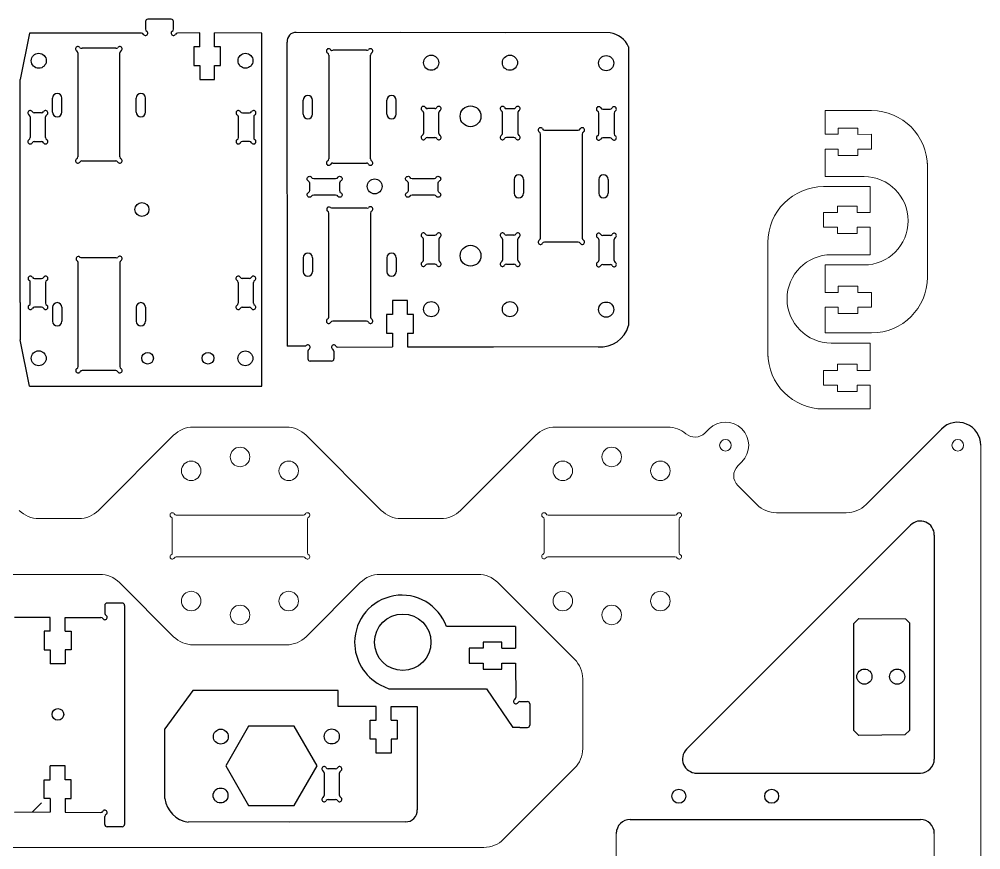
# Model space of a CAD drawing. Header units: millimetres. Extents: x 715 to 1034, y 394 to 754.
# Drawn here: x 826.8 to 1033.7, y 574.5 to 753.2 of the extents above; entities that cross this region are included whole.
import ezdxf

# ---------------------------------------------------------------- set-up
doc = ezdxf.new("R2010")
doc.units = ezdxf.units.MM
doc.layers.add('WHITE', color=7, linetype='Continuous', true_color=0xffffff)

# ---------------------------------------------------------------- blocks, each defined once
blk = doc.blocks.new('dghjdhy')
at = {"layer": 'WHITE', "linetype": 'Continuous'}
for p, q in [((839.16, 436.97), (839.16, 438.54)), ((840.02, 439.4), (844.49, 439.4)), ((845.36, 438.54), (845.36, 436.97)), ((844.49, 436.1), (840.02, 436.1))]:
    blk.add_line(p, q, dxfattribs=at)
for centre, start, end in [((839.16, 439.4), 30.0002, 240), ((840.02, 439.9), 210.0002, 270), ((844.49, 439.9), 270, 330), ((845.36, 439.4), 300.0002, 150), ((838.66, 438.54), 0, 60), ((845.86, 438.54), 120.0002, 180), ((839.16, 436.1), 120.0002, 330), ((838.66, 436.97), 300.0002, 0), ((840.02, 435.6), 90, 150), ((844.49, 435.6), 30.0002, 90), ((845.36, 436.1), 210.0002, 60), ((845.86, 436.97), 180, 240)]:
    blk.add_arc(centre, 0.5, start, end, dxfattribs=at)
blk = doc.blocks.new('hhtj')
at = {"layer": 'WHITE', "linetype": 'Continuous'}
for p, q in [((817.96, 436.97), (817.96, 438.54)), ((818.82, 439.4), (823.29, 439.4)), ((824.16, 438.54), (824.16, 436.97)), ((823.29, 436.1), (818.82, 436.1))]:
    blk.add_line(p, q, dxfattribs=at)
for centre, start, end in [((817.96, 439.4), 30.0002, 240), ((818.82, 439.9), 210.0002, 270), ((823.29, 439.9), 270, 330), ((824.16, 439.4), 300.0002, 150), ((817.46, 438.54), 0, 60), ((824.66, 438.54), 120.0002, 180), ((817.96, 436.1), 120.0002, 330), ((817.46, 436.97), 300.0002, 0), ((818.82, 435.6), 90, 150), ((823.29, 435.6), 30.0002, 90), ((824.16, 436.1), 210.0002, 60), ((824.66, 436.97), 180, 240)]:
    blk.add_arc(centre, 0.5, start, end, dxfattribs=at)

msp = doc.modelspace()

# ---------------------------------------------------------------- linework, layer by layer
for p, q in [((828.98, 750.19), (826.98, 740.19)), ((828.98, 750.19), (826.98, 740.19)), ((865.63, 747.21), (865.63, 750.21)), ((865.63, 747.21), (865.63, 750.21)), ((868.85, 747.21), (868.85, 750.21)), ((868.85, 747.21), (868.85, 750.21)), ((878.98, 674.19), (878.98, 750.19)), ((878.98, 674.19), (878.98, 750.19)), ((826.98, 692.19), (826.98, 740.19)), ((826.98, 692.19), (826.98, 740.19)), ((833.98, 733.19), (833.98, 736.19)), ((833.98, 733.19), (833.98, 736.19)), ((835.98, 733.19), (835.98, 736.19)), ((835.98, 733.19), (835.98, 736.19)), ((851.98, 733.19), (851.98, 736.19)), ((851.98, 733.19), (851.98, 736.19)), ((853.98, 733.19), (853.98, 736.19)), ((853.98, 733.19), (853.98, 736.19)), ((887.93, 732.74), (887.93, 735.74)), ((889.93, 732.74), (889.93, 735.74)), ((905.93, 732.74), (905.93, 735.74)), ((907.93, 732.74), (907.93, 735.74)), ((933.31, 718.71), (933.31, 715.71)), ((935.31, 718.71), (935.31, 715.71)), ((951.52, 718.71), (951.52, 715.71)), ((953.52, 718.71), (953.52, 715.71)), ((887.93, 701.85), (887.93, 698.85)), ((889.93, 701.85), (889.93, 698.85)), ((905.93, 701.85), (905.93, 698.85)), ((907.93, 701.85), (907.93, 698.85)), ((826.98, 692.19), (826.98, 684.19)), ((826.98, 692.19), (826.98, 684.19)), ((833.98, 691.19), (833.98, 688.19)), ((833.98, 691.19), (833.98, 688.19)), ((835.98, 691.19), (835.98, 688.19)), ((835.98, 691.19), (835.98, 688.19)), ((851.98, 691.19), (851.98, 688.19)), ((851.98, 691.19), (851.98, 688.19)), ((853.98, 691.19), (853.98, 688.19)), ((853.98, 691.19), (853.98, 688.19)), ((907.12, 685.63), (907.12, 682.68)), ((910.34, 685.63), (910.34, 682.68)), ((828.98, 674.19), (826.98, 684.19)), ((828.98, 674.19), (826.98, 684.19)), ((895.37, 682.61), (907.12, 682.68)), ((910.34, 682.68), (928.86, 682.68)), ((828.98, 674.19), (878.98, 674.19)), ((828.98, 674.19), (878.98, 674.19)), ((845.23, 627.05), (845.23, 625.34)), ((845.23, 627.05), (845.23, 625.34)), ((848.97, 627.55), (845.72, 627.55)), ((848.97, 627.55), (845.72, 627.55)), ((849.47, 627.03), (849.47, 579.95)), ((849.47, 627.03), (849.47, 579.95)), ((833.46, 624.46), (825.8, 624.48)), ((833.46, 624.46), (825.8, 624.48)), ((833.46, 621.5), (833.46, 624.46)), ((833.46, 621.5), (833.46, 624.46)), ((836.7, 624.46), (844.36, 624.48)), ((836.7, 624.46), (844.36, 624.48)), ((836.7, 621.5), (836.7, 624.46)), ((836.7, 621.5), (836.7, 624.46)), ((1006.4, 623.14), (1007.49, 624.22)), ((1006.4, 623.14), (1007.49, 624.22)), ((1007.49, 624.22), (1017.51, 624.17)), ((1007.49, 624.22), (1017.51, 624.17)), ((1017.51, 624.17), (1018.47, 623.21)), ((1017.51, 624.17), (1018.47, 623.21)), ((933.59, 622.5), (918.73, 622.52)), ((933.59, 622.5), (933.61, 617.85)), ((930.65, 617.85), (933.61, 617.85)), ((930.65, 614.63), (933.61, 614.63)), ((864.14, 608.75), (858.11, 600.49)), ((904.46, 609.98), (906.33, 609.12)), ((906.33, 609.12), (927.33, 609.12)), ((927.33, 609.12), (933.03, 600.82)), ((903.63, 602.34), (903.63, 605.34)), ((903.63, 602.34), (903.63, 605.34)), ((906.85, 602.34), (906.85, 605.34)), ((906.85, 602.34), (906.85, 605.34)), ((912.45, 605.34), (912.44, 583.05)), ((912.45, 605.34), (912.44, 583.05)), ((858.11, 585.49), (858.11, 600.49)), ((858.11, 585.49), (858.11, 600.49)), ((934.55, 600.79), (933.03, 600.82)), ((1007.46, 599.1), (1006.4, 600.16)), ((1007.46, 599.1), (1006.4, 600.16)), ((1018.47, 600.25), (1017.41, 599.2)), ((1018.47, 600.25), (1017.41, 599.2)), ((1017.41, 599.2), (1007.46, 599.1)), ((1017.41, 599.2), (1007.46, 599.1)), ((833.46, 585.49), (833.46, 582.54)), ((833.46, 585.49), (833.46, 582.54)), ((836.7, 585.49), (836.7, 582.54)), ((836.7, 585.49), (836.7, 582.54)), ((833.46, 582.54), (825.8, 582.52)), ((833.46, 582.54), (825.8, 582.52)), ((836.7, 582.54), (844.36, 582.52)), ((836.7, 582.54), (844.36, 582.52)), ((845.23, 579.95), (845.23, 581.65)), ((845.23, 579.95), (845.23, 581.65)), ((909.95, 580.5), (863.15, 580.45)), ((909.95, 580.5), (885, 580.45)), ((848.97, 579.45), (845.72, 579.45)), ((848.97, 579.45), (845.72, 579.45))]:
    msp.add_line(p, q)
at = {"color": 7, "linetype": 'Continuous', "lineweight": 15}
for p, q in [((1000.25, 733.5), (1000.25, 728.4)), ((1010.25, 733.5), (1000.25, 733.5)), ((1003.05, 729.75), (1007.25, 729.75)), ((1003.05, 728.4), (1003.05, 729.75)), ((1007.25, 729.75), (1007.25, 728.39)), ((1000.25, 728.4), (1003.05, 728.4)), ((1007.25, 728.39), (1010.25, 728.4)), ((1010.25, 728.4), (1010.25, 725.2)), ((1003.05, 725.2), (1000.25, 725.2)), ((1000.25, 725.2), (1000.25, 719.3)), ((1003.05, 723.85), (1003.05, 725.2)), ((1007.25, 725.2), (1007.25, 723.85)), ((1010.25, 725.2), (1007.25, 725.2)), ((1007.25, 723.85), (1003.05, 723.85)), ((1022.25, 697.67), (1022.25, 722.21)), ((1000.25, 719.3), (1008.62, 719.3)), ((1009.92, 717.14), (999.92, 717.14)), ((1009.92, 711.6), (1009.92, 717.14)), ((1002.92, 712.95), (1007.12, 712.95)), ((1002.92, 711.6), (1002.92, 712.95)), ((1007.12, 712.95), (1007.12, 711.6)), ((999.92, 711.6), (1002.92, 711.6)), ((999.92, 708.4), (999.92, 711.6)), ((1007.12, 711.6), (1009.92, 711.6)), ((1002.92, 708.4), (999.92, 708.4)), ((1002.92, 707.05), (1002.92, 708.4)), ((1007.12, 708.4), (1007.12, 707.05)), ((1009.92, 708.4), (1007.12, 708.4)), ((1009.92, 702.5), (1009.92, 708.4)), ((1007.12, 707.05), (1002.92, 707.05)), ((987.92, 705.14), (987.92, 680.6)), ((1001.55, 702.5), (1009.92, 702.5)), ((1000.25, 700.3), (1000.25, 694.4)), ((1008.62, 700.3), (1000.25, 700.3)), ((1003.05, 695.75), (1007.25, 695.75)), ((1003.05, 694.4), (1003.05, 695.75)), ((1007.25, 695.75), (1007.25, 694.4)), ((1000.25, 694.4), (1003.05, 694.4)), ((1007.25, 694.4), (1010.25, 694.4)), ((1010.25, 694.4), (1010.25, 691.2)), ((1000.25, 691.2), (1000.25, 685.67)), ((1003.05, 691.2), (1000.25, 691.2)), ((1003.05, 689.85), (1003.05, 691.2)), ((1010.25, 691.2), (1007.25, 691.2)), ((1007.25, 691.2), (1007.25, 689.85)), ((1007.25, 689.85), (1003.05, 689.85)), ((1000.25, 685.67), (1010.25, 685.67)), ((1009.92, 683.5), (1001.55, 683.5)), ((1009.92, 677.6), (1009.92, 683.5)), ((1002.92, 678.95), (1007.12, 678.95)), ((1002.92, 677.6), (1002.92, 678.95)), ((1007.12, 678.95), (1007.12, 677.6)), ((999.92, 677.6), (1002.92, 677.6)), ((999.92, 674.4), (999.92, 677.6)), ((1007.12, 677.6), (1009.92, 677.6)), ((1002.92, 674.42), (999.92, 674.4)), ((1002.92, 673.05), (1002.92, 674.42)), ((1007.12, 673.05), (1002.92, 673.05)), ((1007.12, 674.4), (1007.12, 673.05)), ((1009.92, 674.4), (1007.12, 674.4)), ((1009.92, 669.31), (1009.92, 674.4)), ((999.92, 669.31), (1009.92, 669.31)), ((864.27, 665.42), (884.3, 665.42)), ((942.2, 665.42), (966.38, 665.42)), ((975.25, 665.03), (974.36, 664.13)), ((1025.29, 665), (1009.05, 648.75)), ((860.03, 663.67), (843.86, 647.49)), ((888.55, 663.67), (904.72, 647.49)), ((921.79, 647.49), (937.96, 663.67)), ((1033.74, 452.5), (1033.74, 661.5)), ((981.45, 657.08), (982.32, 657.96)), ((981.45, 652.84), (985.53, 648.75)), ((831.03, 645.73), (839.61, 645.73)), ((887.97, 646.5), (860.6, 646.5)), ((908.96, 645.73), (917.54, 645.73)), ((967.97, 646.5), (940.6, 646.5)), ((989.77, 647), (1004.8, 647)), ((859.74, 645.63), (859.74, 638.36)), ((888.84, 638.36), (888.84, 645.63)), ((939.74, 645.63), (939.74, 638.44)), ((968.84, 638.36), (968.84, 645.63)), ((1018.62, 644.32), (970.41, 596.12)), ((860.6, 637.5), (887.97, 637.5)), ((940.55, 637.5), (967.97, 637.5)), ((823.01, 633.73), (844.14, 633.73)), ((904.44, 633.73), (925.57, 633.73)), ((860.03, 620.33), (848.38, 631.98)), ((888.55, 620.33), (900.2, 631.98)), ((929.81, 631.98), (946.3, 615.49)), ((864.27, 618.57), (884.3, 618.57)), ((948.06, 611.25), (948.06, 596.25)), ((931.05, 576.75), (946.3, 592.01)), ((955.29, 578), (955.29, 533.65)), ((1023.74, 471.79), (1023.74, 578)), ((821.77, 575), (926.8, 575))]:
    msp.add_line(p, q, dxfattribs=at)
at = {"linetype": 'ByBlock'}
msp.add_line((888.48, 682.86), (884.43, 682.85), dxfattribs=at)
at = {"color": 7, "linetype": 'Continuous'}
for p, q in [((1023.74, 642.2), (1023.74, 594)), ((972.23, 591), (1020.74, 591)), ((958.29, 581), (1020.74, 581))]:
    msp.add_line(p, q, dxfattribs=at)
for points in [[(853.11, 750.16), (828.98, 750.19)], [(853.11, 750.16), (828.98, 750.19)], [(865.63, 750.21), (860.84, 750.16)], [(865.63, 750.21), (860.84, 750.16)], [(878.98, 750.19), (868.85, 750.21)], [(878.98, 750.19), (868.85, 750.21)], [(931.44, 750.24), (886.42, 750.32)], [(953.95, 750.2), (908.93, 750.28)], [(884.42, 748.24), (884.43, 682.85)], [(957.95, 747.24), (957.95, 717.24)], [(957.95, 732.24), (957.95, 702.24)], [(957.95, 717.24), (957.95, 687.24)], [(951.37, 682.64), (910.34, 682.68)], [(894.01, 679.61), (889.42, 679.61)], [(1006.4, 600.16), (1006.4, 623.14)], [(1006.4, 600.16), (1006.4, 623.14)], [(1018.47, 600.25), (1018.47, 623.21)], [(1018.47, 600.25), (1018.47, 623.21)], [(933.61, 614.63), (933.68, 607.25)], [(895.42, 608.77), (864.14, 608.75)], [(895.42, 608.77), (872.41, 608.75)], [(903.63, 605.34), (895.42, 605.34), (895.42, 608.77)], [(903.63, 605.34), (895.42, 605.34), (895.42, 608.77)], [(906.85, 605.34), (912.45, 605.34)], [(906.85, 605.34), (912.45, 605.34)], [(936.68, 605.88), (936.68, 601.29)]]:
    msp.add_lwpolyline(points)
at = {"color": 7}
msp.add_lwpolyline([(885.98, 584.04), (890.89, 592.54), (885.98, 601.04), (876.16, 601.04), (871.26, 592.54), (876.16, 584.04)], close=True, dxfattribs=at)
for centre, radius in [((831, 744.22), 1.61), ((831, 744.22), 1.61), ((875.49, 744.23), 1.6), ((875.49, 744.23), 1.6), ((875.49, 744.23), 1.6), ((875.49, 744.23), 1.6), ((875.49, 744.23), 1.6), ((875.49, 744.23), 1.6), ((875.49, 744.23), 1.6), ((875.49, 744.23), 1.6), ((915.46, 743.81), 1.63), ((932.4, 743.81), 1.63), ((953.12, 743.72), 1.63), ((923.93, 732.28), 2.24), ((853.2, 712.22), 1.5), ((923.93, 702.28), 2.24), ((915.46, 690.78), 1.63), ((932.4, 690.78), 1.63), ((953.12, 690.69), 1.63), ((830.98, 680.22), 1.61), ((830.98, 680.22), 1.61), ((875.47, 680.2), 1.6), ((875.47, 680.2), 1.6), ((909.33, 619.12), 6.08), ((1008.69, 611.73), 1.63), ((1008.69, 611.73), 1.63), ((1015.74, 611.73), 1.63), ((1015.74, 611.73), 1.63), ((894.06, 598.86), 1.62), ((894.06, 598.86), 1.62)]:
    msp.add_circle(centre, radius)
at = {"color": 7, "linetype": 'Continuous'}
for centre, radius in [((854.42, 680.23), 1.25), ((867.42, 680.23), 1.25), ((870.18, 598.83), 1.6), ((870.12, 586.16), 1.6), ((968.74, 586), 1.5), ((988.74, 586), 1.5)]:
    msp.add_circle(centre, radius, dxfattribs=at)
at = {"color": 7, "linetype": 'Continuous', "lineweight": 15}
for centre, radius in [((978.79, 661.5), 1.25), ((1028.79, 661.5), 1.25), ((874.31, 659), 2.1), ((954.31, 659), 2.1), ((863.79, 656), 2.1), ((884.79, 656), 2.1), ((943.78, 656), 2.1), ((964.78, 656), 2.1), ((863.79, 628), 2.1), ((884.79, 628), 2.1), ((943.78, 628), 2.1), ((964.78, 628), 2.1), ((874.31, 625), 2.1), ((954.31, 625), 2.1)]:
    msp.add_circle(centre, radius, dxfattribs=at)
at = {"color": 7}
msp.add_circle((835.12, 603.61), 1.25, dxfattribs=at)
for centre, radius, start, end in [((886.37, 748.38), 1.95, 88.4898, 184.0849), ((953.27, 745.11), 5.14, 24.5216, 82.3245), ((834.98, 736.19), 1, 0, 180), ((834.98, 736.19), 1, 0, 180), ((852.98, 736.19), 1, 0, 180), ((852.98, 736.19), 1, 0, 180), ((888.93, 735.74), 1, 0, 180), ((906.93, 735.74), 1, 0, 180), ((834.98, 733.19), 1, 180, 0), ((834.98, 733.19), 1, 180, 0), ((852.98, 733.19), 1, 180, 0), ((852.98, 733.19), 1, 180, 0), ((888.93, 732.74), 1, 180, 0), ((906.93, 732.74), 1, 180, 0), ((934.31, 718.71), 1, 0, 180), ((952.52, 718.71), 1, 0, 180), ((934.31, 715.71), 1, 180, 0), ((952.52, 715.71), 1, 180, 0), ((894.19, 713.6), 1.04, 245.5198, 274.3298), ((840.23, 702.94), 1.04, 245.5198, 274.3298), ((840.23, 702.94), 1.04, 245.5198, 274.3298), ((888.93, 701.85), 1, 0, 180), ((906.93, 701.85), 1, 0, 180), ((888.93, 698.85), 1, 180, 0), ((906.93, 698.85), 1, 180, 0), ((834.98, 691.19), 1, 0, 180), ((834.98, 691.19), 1, 0, 180), ((852.98, 691.19), 1, 0, 180), ((852.98, 691.19), 1, 0, 180), ((834.98, 688.19), 1, 180, 0), ((834.98, 688.19), 1, 180, 0), ((852.98, 688.19), 1, 180, 0), ((852.98, 688.19), 1, 180, 0), ((951.84, 688.97), 6.34, 265.7797, 344.235), ((909.15, 619.09), 10.17, 19.7118, 179.8227), ((845.65, 627.12), 0.427, 80.2672, 190.2252), ((845.65, 627.12), 0.427, 80.2672, 190.2252), ((848.92, 627), 0.552, 5.6467, 85.4998), ((848.92, 627), 0.552, 5.6467, 85.4998), ((909.33, 619.12), 10.35, 180, 241.9235), ((863.99, 586.33), 5.94, 188.1301, 261.8699), ((863.99, 586.33), 5.94, 188.1301, 261.8699), ((910.03, 582.91), 2.41, 268.0728, 3.3434), ((910.03, 582.91), 2.41, 268.0728, 3.3434), ((845.65, 579.87), 0.427, 169.7748, 279.7328), ((845.65, 579.87), 0.427, 169.7748, 279.7328), ((848.92, 580), 0.552, 274.5002, 354.3533), ((848.92, 580), 0.552, 274.5002, 354.3533)]:
    msp.add_arc(centre, radius, start, end)
at = {"color": 7, "linetype": 'Continuous', "lineweight": 15}
for centre, radius, start, end in [((1010.25, 721.5), 12, 0, 90), ((1008.62, 709.8), 9.5, 270, 90), ((999.92, 705.14), 12, 90, 180), ((1001.55, 693), 9.5, 90, 270), ((1010.25, 697.67), 12, 270, 0), ((999.92, 681.31), 12, 180, 270), ((978.79, 661.5), 5, 315, 135), ((864.27, 659.42), 6, 90, 135), ((884.3, 659.42), 6, 45, 90), ((942.2, 659.42), 6, 90, 135.0001), ((966.38, 659.42), 6, 49.3862, 90), ((972.23, 666.26), 3, 229.3862, 315), ((983.57, 654.96), 3, 135, 225), ((989.77, 653), 6, 225, 270.0001), ((1004.8, 653), 6, 270, 315), ((831.03, 651.73), 6, 224.9999, 270), ((839.61, 651.73), 6, 270, 315), ((859.74, 646.5), 0.5, 30.0001, 239.9999), ((859.24, 645.63), 0.5, 0, 59.9999), ((860.6, 647), 0.5, 210.0001, 270.0002), ((887.97, 647), 0.5, 270, 330), ((888.84, 646.5), 0.5, 300, 150), ((889.34, 645.63), 0.5, 120, 180), ((908.96, 651.73), 6, 225, 270), ((917.54, 651.73), 6, 270, 315.0001), ((939.74, 646.5), 0.5, 30, 240), ((939.24, 645.63), 0.5, 0, 60), ((940.6, 647), 0.5, 210, 270), ((967.97, 647), 0.5, 270, 330), ((968.84, 646.5), 0.5, 300, 150), ((969.34, 645.63), 0.5, 120, 180), ((859.74, 637.5), 0.5, 119.9999, 330), ((859.24, 638.36), 0.5, 300.0002, 0), ((860.6, 637), 0.5, 89.9999, 149.9999), ((887.97, 637), 0.5, 30.0001, 90), ((888.84, 637.5), 0.5, 210.0001, 60.0002), ((889.34, 638.36), 0.5, 180, 239.9996), ((939.74, 637.57), 0.5, 120, 324.6125), ((939.24, 638.44), 0.5, 300, 360), ((940.55, 637), 0.5, 90, 144.6125), ((967.97, 637), 0.5, 30, 90), ((968.84, 637.5), 0.5, 210, 60), ((969.34, 638.36), 0.5, 180, 240), ((844.14, 627.73), 6, 45, 90), ((904.44, 627.73), 6, 90, 135), ((925.57, 627.73), 6, 45, 90), ((864.27, 624.57), 6, 225, 270), ((884.3, 624.57), 6, 270, 315), ((942.06, 611.25), 6, 360, 45), ((942.06, 596.25), 6, 315, 0), ((926.8, 581), 6, 270, 315)]:
    msp.add_arc(centre, radius, start, end, dxfattribs=at)
at = {"color": 7, "linetype": 'Continuous'}
for centre, radius, start, end in [((1028.79, 661.5), 4.95, 0, 135), ((1020.74, 642.2), 3, 0, 135), ((972.53, 594), 3, 135, 270), ((1020.74, 594), 3, 270, 0), ((958.29, 578), 3, 90, 180), ((1020.74, 578), 3, 0, 90)]:
    msp.add_arc(centre, radius, start, end, dxfattribs=at)
at = {"layer": 'WHITE', "linetype": 'Continuous'}
for p, q in [((853.98, 752.66), (853.98, 751.02)), ((853.98, 752.66), (853.98, 751.02)), ((859.48, 753.16), (854.48, 753.16)), ((859.48, 753.16), (854.48, 753.16)), ((859.98, 751.02), (859.98, 752.66)), ((859.98, 751.02), (859.98, 752.66)), ((864.35, 747.21), (864.35, 743.19)), ((864.35, 747.21), (864.35, 743.19)), ((865.63, 747.21), (864.35, 747.21)), ((865.63, 747.21), (864.35, 747.21)), ((870.13, 747.21), (868.85, 747.21)), ((870.13, 747.21), (868.85, 747.21)), ((870.13, 743.19), (870.13, 747.21)), ((870.13, 743.19), (870.13, 747.21)), ((839.43, 745.92), (839.43, 723.55)), ((839.43, 745.92), (839.43, 723.55)), ((847.58, 746.94), (840.31, 746.94)), ((847.58, 746.94), (840.31, 746.94)), ((848.43, 723.55), (848.43, 745.92)), ((848.43, 723.55), (848.43, 745.92)), ((893.39, 745.46), (893.39, 723.1)), ((901.53, 746.48), (894.27, 746.48)), ((902.39, 723.1), (902.39, 745.46)), ((864.35, 743.19), (865.63, 743.19)), ((864.35, 743.19), (865.63, 743.19)), ((865.63, 743.19), (865.63, 740.17)), ((865.63, 743.19), (865.63, 740.17)), ((868.85, 740.17), (868.85, 743.19)), ((868.85, 740.17), (868.85, 743.19)), ((868.85, 743.19), (870.13, 743.19)), ((868.85, 743.19), (870.13, 743.19)), ((865.63, 740.17), (868.85, 740.17)), ((865.63, 740.17), (868.85, 740.17)), ((831.59, 733.03), (830.02, 733.03)), ((831.59, 733.03), (830.02, 733.03)), ((874.81, 733.03), (876.38, 733.03)), ((874.81, 733.03), (876.38, 733.03)), ((913.78, 733.06), (913.78, 728.59)), ((916.21, 733.92), (914.64, 733.92)), ((917.08, 728.59), (917.08, 733.06)), ((930.79, 728.59), (930.79, 733.06)), ((931.66, 733.92), (933.22, 733.92)), ((934.09, 733.06), (934.09, 728.59)), ((951.51, 728.5), (951.51, 732.97)), ((952.37, 733.84), (953.94, 733.84)), ((954.81, 732.97), (954.81, 728.5)), ((829.16, 732.16), (829.16, 727.69)), ((829.16, 732.16), (829.16, 727.69)), ((832.46, 727.69), (832.46, 732.16)), ((832.46, 727.69), (832.46, 732.16)), ((873.95, 727.69), (873.95, 732.16)), ((873.95, 727.69), (873.95, 732.16)), ((877.25, 732.16), (877.25, 727.69)), ((877.25, 732.16), (877.25, 727.69)), ((939.82, 729.28), (947.09, 729.28)), ((830.02, 726.83), (831.59, 726.83)), ((830.02, 726.83), (831.59, 726.83)), ((876.38, 726.83), (874.81, 726.83)), ((876.38, 726.83), (874.81, 726.83)), ((914.64, 727.72), (916.21, 727.72)), ((933.22, 727.72), (931.66, 727.72)), ((938.97, 706.08), (938.97, 728.45)), ((947.97, 728.45), (947.97, 706.08)), ((953.94, 727.64), (952.37, 727.64)), ((840.3, 722.69), (847.57, 722.69)), ((840.3, 722.69), (847.57, 722.69)), ((894.26, 722.23), (901.52, 722.23)), ((894.26, 712.57), (901.53, 712.57)), ((893.4, 689.1), (893.4, 711.46)), ((902.4, 711.46), (902.4, 689.1)), ((913.78, 701.36), (913.78, 705.83)), ((914.64, 706.69), (916.21, 706.69)), ((917.08, 705.83), (917.08, 701.36)), ((930.79, 705.83), (930.79, 701.36)), ((933.22, 706.69), (931.66, 706.69)), ((934.09, 701.36), (934.09, 705.83)), ((951.51, 705.74), (951.51, 701.27)), ((953.94, 706.61), (952.37, 706.61)), ((954.81, 701.27), (954.81, 705.74)), ((947.1, 705.22), (939.84, 705.22)), ((840.31, 701.91), (847.58, 701.91)), ((840.31, 701.91), (847.58, 701.91)), ((839.45, 678.44), (839.45, 700.81)), ((839.45, 678.44), (839.45, 700.81)), ((848.45, 700.81), (848.45, 678.44)), ((848.45, 700.81), (848.45, 678.44)), ((916.21, 700.49), (914.64, 700.49)), ((931.66, 700.49), (933.22, 700.49)), ((952.37, 700.41), (953.94, 700.41)), ((829.18, 692.07), (829.18, 696.54)), ((829.18, 692.07), (829.18, 696.54)), ((830.05, 697.4), (831.62, 697.4)), ((830.05, 697.4), (831.62, 697.4)), ((832.48, 696.54), (832.48, 692.07)), ((832.48, 696.54), (832.48, 692.07)), ((873.92, 696.54), (873.92, 692.07)), ((873.92, 696.54), (873.92, 692.07)), ((876.35, 697.4), (874.79, 697.4)), ((876.35, 697.4), (874.79, 697.4)), ((877.22, 692.07), (877.22, 696.54)), ((877.22, 692.07), (877.22, 696.54)), ((831.62, 691.2), (830.05, 691.2)), ((831.62, 691.2), (830.05, 691.2)), ((874.79, 691.2), (876.35, 691.2)), ((874.79, 691.2), (876.35, 691.2)), ((910.34, 692.67), (907.12, 692.67)), ((907.12, 692.67), (907.12, 689.66)), ((910.34, 689.66), (910.34, 692.67)), ((907.12, 689.66), (905.84, 689.66)), ((905.84, 689.66), (905.84, 685.63)), ((911.62, 689.66), (910.34, 689.66)), ((911.62, 685.63), (911.62, 689.66)), ((901.54, 688.23), (894.27, 688.23)), ((905.84, 685.63), (907.12, 685.63)), ((910.34, 685.63), (911.62, 685.63)), ((888.91, 681.75), (888.91, 680.11)), ((894.51, 681.75), (894.51, 680.11)), ((847.58, 677.57), (840.31, 677.57)), ((847.58, 677.57), (840.31, 677.57)), ((832.18, 621.5), (832.18, 617.48)), ((832.18, 621.5), (832.18, 617.48)), ((833.46, 621.5), (832.18, 621.5)), ((833.46, 621.5), (832.18, 621.5)), ((836.7, 621.5), (837.98, 621.5)), ((836.7, 621.5), (837.98, 621.5)), ((837.98, 621.5), (837.98, 617.48)), ((837.98, 621.5), (837.98, 617.48)), ((926.63, 619.13), (926.63, 617.85)), ((930.65, 619.13), (926.63, 619.13)), ((930.65, 617.85), (930.65, 619.13)), ((832.18, 617.48), (833.46, 617.48)), ((832.18, 617.48), (833.46, 617.48)), ((833.46, 617.48), (833.46, 614.46)), ((833.46, 617.48), (833.46, 614.46)), ((836.7, 617.48), (836.7, 614.46)), ((836.7, 617.48), (836.7, 614.46)), ((837.98, 617.48), (836.7, 617.48)), ((837.98, 617.48), (836.7, 617.48)), ((923.61, 617.85), (923.61, 614.63)), ((926.63, 617.85), (923.61, 617.85)), ((923.61, 614.63), (926.63, 614.63)), ((926.63, 614.63), (926.63, 613.35)), ((930.65, 613.35), (930.65, 614.63)), ((836.7, 614.46), (833.48, 614.46)), ((836.7, 614.46), (833.48, 614.46)), ((926.63, 613.35), (930.65, 613.35)), ((934.55, 606.38), (936.18, 606.38)), ((902.35, 598.31), (902.35, 602.34)), ((902.35, 598.31), (902.35, 602.34)), ((902.35, 602.34), (903.63, 602.34)), ((902.35, 602.34), (903.63, 602.34)), ((906.85, 602.34), (908.13, 602.34)), ((906.85, 602.34), (908.13, 602.34)), ((908.13, 602.34), (908.13, 598.31)), ((908.13, 602.34), (908.13, 598.31)), ((934.55, 600.79), (936.18, 600.79)), ((903.63, 598.31), (902.35, 598.31)), ((903.63, 598.31), (902.35, 598.31)), ((903.63, 595.3), (903.63, 598.31)), ((903.63, 595.3), (903.63, 598.31)), ((906.85, 598.31), (906.85, 595.3)), ((906.85, 598.31), (906.85, 595.3)), ((908.13, 598.31), (906.85, 598.31)), ((908.13, 598.31), (906.85, 598.31)), ((906.85, 595.3), (903.63, 595.3)), ((906.85, 595.3), (903.63, 595.3)), ((833.46, 589.52), (833.46, 592.53)), ((833.46, 589.52), (833.46, 592.53)), ((836.7, 592.53), (833.48, 592.53)), ((836.7, 592.53), (833.48, 592.53)), ((836.7, 589.52), (836.7, 592.53)), ((836.7, 589.52), (836.7, 592.53)), ((894.88, 591.89), (893.31, 591.89)), ((894.88, 591.89), (893.31, 591.89)), ((892.44, 591.02), (892.44, 586.18)), ((892.44, 591.02), (892.44, 586.18)), ((895.74, 586.18), (895.74, 591.02)), ((895.74, 586.18), (895.74, 591.02)), ((832.18, 585.49), (832.18, 589.52)), ((832.18, 585.49), (832.18, 589.52)), ((832.18, 589.52), (833.46, 589.52)), ((832.18, 589.52), (833.46, 589.52)), ((837.98, 589.52), (836.7, 589.52)), ((837.98, 589.52), (836.7, 589.52)), ((837.98, 585.49), (837.98, 589.52)), ((837.98, 585.49), (837.98, 589.52)), ((831.55, 584.57), (829.55, 582.57)), ((831.55, 584.57), (829.55, 582.57)), ((833.46, 585.49), (832.18, 585.49)), ((833.46, 585.49), (832.18, 585.49)), ((836.7, 585.49), (837.98, 585.49)), ((836.7, 585.49), (837.98, 585.49)), ((893.31, 585.32), (894.88, 585.32)), ((893.31, 585.32), (894.88, 585.32))]:
    msp.add_line(p, q, dxfattribs=at)
msp.add_circle((903.28, 717.19), 1.6, dxfattribs=at)
for centre, radius, start, end in [((854.48, 752.66), 0.5, 90, 180), ((854.48, 752.66), 0.5, 90, 180), ((859.48, 752.66), 0.5, 0, 90), ((859.48, 752.66), 0.5, 0, 90), ((853.11, 749.66), 0.5, 30.0002, 90), ((853.11, 749.66), 0.5, 30.0002, 90), ((853.98, 750.16), 0.5, 210.0002, 60), ((853.98, 750.16), 0.5, 210.0002, 60), ((854.48, 751.02), 0.5, 180, 240), ((854.48, 751.02), 0.5, 180, 240), ((859.98, 750.16), 0.5, 120.0002, 330), ((859.98, 750.16), 0.5, 120.0002, 330), ((859.48, 751.02), 0.5, 300.0002, 0), ((859.48, 751.02), 0.5, 300.0002, 0), ((860.84, 749.66), 0.5, 90, 150), ((860.84, 749.66), 0.5, 90, 150), ((839.43, 746.79), 0.5, 30, 239.9998), ((839.43, 746.79), 0.5, 30, 239.9998), ((848.43, 746.79), 0.5, 300, 149.9998), ((848.43, 746.79), 0.5, 300, 149.9998), ((838.93, 745.92), 0.5, 0, 59.9998), ((838.93, 745.92), 0.5, 0, 59.9998), ((840.18, 747.37), 0.455, 227.0073, 287.0073), ((840.18, 747.37), 0.455, 227.0073, 287.0073), ((847.7, 747.35), 0.435, 253.5921, 313.5919), ((847.7, 747.35), 0.435, 253.5921, 313.5919), ((848.93, 745.92), 0.5, 120, 180), ((848.93, 745.92), 0.5, 120, 180), ((893.39, 746.33), 0.5, 30, 239.9998), ((892.89, 745.46), 0.5, 0, 59.9998), ((894.13, 746.91), 0.455, 227.0073, 287.0073), ((901.66, 746.9), 0.435, 253.5921, 313.5919), ((902.39, 746.33), 0.5, 300, 149.9998), ((902.89, 745.46), 0.5, 120, 180), ((829.16, 733.03), 0.5, 30, 239.9998), ((829.16, 733.03), 0.5, 30, 239.9998), ((828.66, 732.16), 0.5, 0, 59.9998), ((828.66, 732.16), 0.5, 0, 59.9998), ((830.02, 733.53), 0.5, 210, 270), ((830.02, 733.53), 0.5, 210, 270), ((831.59, 733.53), 0.5, 270, 329.9998), ((831.59, 733.53), 0.5, 270, 329.9998), ((832.46, 733.03), 0.5, 300, 149.9998), ((832.46, 733.03), 0.5, 300, 149.9998), ((832.96, 732.16), 0.5, 120, 180), ((832.96, 732.16), 0.5, 120, 180), ((873.95, 733.03), 0.5, 30.0002, 240), ((873.95, 733.03), 0.5, 30.0002, 240), ((873.45, 732.16), 0.5, 0, 60), ((873.45, 732.16), 0.5, 0, 60), ((874.81, 733.53), 0.5, 210.0002, 270), ((874.81, 733.53), 0.5, 210.0002, 270), ((876.38, 733.53), 0.5, 270, 330), ((876.38, 733.53), 0.5, 270, 330), ((877.25, 733.03), 0.5, 300.0002, 150), ((877.25, 733.03), 0.5, 300.0002, 150), ((877.75, 732.16), 0.5, 120.0002, 180), ((877.75, 732.16), 0.5, 120.0002, 180), ((913.78, 733.92), 0.5, 30, 239.9998), ((913.28, 733.06), 0.5, 0, 59.9998), ((914.64, 734.42), 0.5, 210, 270), ((916.21, 734.42), 0.5, 270, 329.9998), ((917.08, 733.92), 0.5, 300, 149.9998), ((917.58, 733.06), 0.5, 120, 180), ((930.79, 733.92), 0.5, 30.0002, 240), ((930.29, 733.06), 0.5, 0, 60), ((931.66, 734.42), 0.5, 210.0002, 270), ((933.22, 734.42), 0.5, 270, 330), ((934.09, 733.92), 0.5, 300.0002, 150), ((934.59, 733.06), 0.5, 120.0002, 180), ((951.51, 733.84), 0.5, 30.0002, 240), ((951.01, 732.97), 0.5, 0, 60), ((952.37, 734.34), 0.5, 210.0002, 270), ((953.94, 734.34), 0.5, 270, 330), ((954.81, 733.84), 0.5, 300.0002, 150), ((955.31, 732.97), 0.5, 120.0002, 180), ((913.28, 728.59), 0.5, 300, 0), ((917.58, 728.59), 0.5, 180, 239.9998), ((930.29, 728.59), 0.5, 300.0002, 0), ((934.59, 728.59), 0.5, 180, 240), ((938.97, 729.32), 0.5, 30.0002, 240), ((938.47, 728.45), 0.5, 0, 60), ((939.86, 729.79), 0.513, 205.5464, 265.5462), ((947.06, 729.81), 0.53, 273.2146, 333.2146), ((947.97, 729.32), 0.5, 300.0002, 150), ((948.47, 728.45), 0.5, 120.0002, 180), ((951.01, 728.5), 0.5, 300.0002, 0), ((955.31, 728.5), 0.5, 180, 240), ((829.16, 726.83), 0.5, 120, 329.9998), ((829.16, 726.83), 0.5, 120, 329.9998), ((828.66, 727.69), 0.5, 300, 0), ((828.66, 727.69), 0.5, 300, 0), ((830.02, 726.33), 0.5, 90, 149.9998), ((830.02, 726.33), 0.5, 90, 149.9998), ((831.59, 726.33), 0.5, 30, 90), ((831.59, 726.33), 0.5, 30, 90), ((832.46, 726.83), 0.5, 210, 59.9998), ((832.46, 726.83), 0.5, 210, 59.9998), ((832.96, 727.69), 0.5, 180, 239.9998), ((832.96, 727.69), 0.5, 180, 239.9998), ((873.95, 726.83), 0.5, 120.0002, 330), ((873.95, 726.83), 0.5, 120.0002, 330), ((873.45, 727.69), 0.5, 300.0002, 0), ((873.45, 727.69), 0.5, 300.0002, 0), ((874.81, 726.33), 0.5, 90, 150), ((874.81, 726.33), 0.5, 90, 150), ((876.38, 726.33), 0.5, 30.0002, 90), ((876.38, 726.33), 0.5, 30.0002, 90), ((877.25, 726.83), 0.5, 210.0002, 60), ((877.25, 726.83), 0.5, 210.0002, 60), ((877.75, 727.69), 0.5, 180, 240), ((877.75, 727.69), 0.5, 180, 240), ((913.78, 727.72), 0.5, 120, 329.9998), ((914.64, 727.22), 0.5, 90, 149.9998), ((916.21, 727.22), 0.5, 30, 90), ((917.08, 727.72), 0.5, 210, 59.9998), ((930.79, 727.72), 0.5, 120.0002, 330), ((931.66, 727.22), 0.5, 90, 150), ((933.22, 727.22), 0.5, 30.0002, 90), ((934.09, 727.72), 0.5, 210.0002, 60), ((951.51, 727.64), 0.5, 120.0002, 330), ((952.37, 727.14), 0.5, 90, 150), ((953.94, 727.14), 0.5, 30.0002, 90), ((954.81, 727.64), 0.5, 210.0002, 60), ((839.43, 722.69), 0.5, 120.0002, 330), ((839.43, 722.69), 0.5, 120.0002, 330), ((838.93, 723.55), 0.5, 300.0002, 0), ((838.93, 723.55), 0.5, 300.0002, 0), ((840.3, 722.19), 0.5, 90, 150), ((840.3, 722.19), 0.5, 90, 150), ((847.57, 722.19), 0.5, 30.0002, 90), ((847.57, 722.19), 0.5, 30.0002, 90), ((848.43, 722.69), 0.5, 210.0002, 60), ((848.43, 722.69), 0.5, 210.0002, 60), ((848.93, 723.55), 0.5, 180, 240), ((848.93, 723.55), 0.5, 180, 240), ((893.39, 722.23), 0.5, 120.0002, 330), ((892.89, 723.1), 0.5, 300.0002, 0), ((902.39, 722.23), 0.5, 210.0002, 60), ((902.89, 723.1), 0.5, 180, 240), ((894.26, 721.73), 0.5, 90, 150), ((901.52, 721.73), 0.5, 30.0002, 90), ((893.46, 712.27), 0.486, 52.8137, 230.3007), ((892.9, 711.46), 0.5, 0, 60), ((901.74, 712.95), 0.437, 241.5181, 301.5181), ((902.4, 712.33), 0.5, 300.0002, 150), ((902.9, 711.46), 0.5, 120.0002, 180), ((913.78, 706.69), 0.5, 30.0002, 240), ((913.28, 705.83), 0.5, 0, 60), ((914.64, 707.19), 0.5, 210.0002, 270), ((916.21, 707.19), 0.5, 270, 330), ((917.08, 706.69), 0.5, 300.0002, 150), ((917.58, 705.83), 0.5, 120.0002, 180), ((930.79, 706.69), 0.5, 30, 239.9998), ((930.29, 705.83), 0.5, 0, 59.9998), ((931.66, 707.19), 0.5, 210, 270), ((933.22, 707.19), 0.5, 270, 329.9998), ((934.09, 706.69), 0.5, 300, 149.9998), ((934.59, 705.83), 0.5, 120, 180), ((938.47, 706.08), 0.5, 300, 0), ((948.47, 706.08), 0.5, 180, 239.9998), ((951.51, 706.61), 0.5, 30, 239.9998), ((951.01, 705.74), 0.5, 0, 59.9998), ((952.37, 707.11), 0.5, 210, 270), ((953.94, 707.11), 0.5, 270, 329.9998), ((954.81, 706.61), 0.5, 300, 149.9998), ((955.31, 705.74), 0.5, 120, 180), ((938.97, 705.22), 0.5, 120, 329.9998), ((939.84, 704.72), 0.5, 90, 149.9998), ((947.1, 704.72), 0.5, 30, 90), ((947.97, 705.22), 0.5, 210, 59.9998), ((839.51, 701.61), 0.486, 52.8137, 230.3007), ((839.51, 701.61), 0.486, 52.8137, 230.3007), ((847.78, 702.3), 0.437, 241.5181, 301.5181), ((847.78, 702.3), 0.437, 241.5181, 301.5181), ((848.45, 701.67), 0.5, 300.0002, 150), ((848.45, 701.67), 0.5, 300.0002, 150), ((838.95, 700.81), 0.5, 0, 60), ((838.95, 700.81), 0.5, 0, 60), ((848.95, 700.81), 0.5, 120.0002, 180), ((848.95, 700.81), 0.5, 120.0002, 180), ((913.78, 700.49), 0.5, 120.0002, 330), ((913.28, 701.36), 0.5, 300.0002, 0), ((914.64, 699.99), 0.5, 90, 150), ((916.21, 699.99), 0.5, 30.0002, 90), ((917.08, 700.49), 0.5, 210.0002, 60), ((917.58, 701.36), 0.5, 180, 240), ((930.79, 700.49), 0.5, 120, 329.9998), ((930.29, 701.36), 0.5, 300, 0), ((931.66, 699.99), 0.5, 90, 149.9998), ((933.22, 699.99), 0.5, 30, 90), ((934.09, 700.49), 0.5, 210, 59.9998), ((934.59, 701.36), 0.5, 180, 239.9998), ((951.51, 700.41), 0.5, 120, 329.9998), ((951.01, 701.27), 0.5, 300, 0), ((952.37, 699.91), 0.5, 90, 149.9998), ((953.94, 699.91), 0.5, 30, 90), ((954.81, 700.41), 0.5, 210, 59.9998), ((955.31, 701.27), 0.5, 180, 239.9998), ((829.18, 697.4), 0.5, 30.0002, 240), ((829.18, 697.4), 0.5, 30.0002, 240), ((830.05, 697.9), 0.5, 210.0002, 270), ((830.05, 697.9), 0.5, 210.0002, 270), ((831.62, 697.9), 0.5, 270, 330), ((831.62, 697.9), 0.5, 270, 330), ((832.48, 697.4), 0.5, 300.0002, 150), ((832.48, 697.4), 0.5, 300.0002, 150), ((873.92, 697.4), 0.5, 30, 239.9998), ((873.92, 697.4), 0.5, 30, 239.9998), ((874.79, 697.9), 0.5, 210, 270), ((874.79, 697.9), 0.5, 210, 270), ((876.35, 697.9), 0.5, 270, 329.9998), ((876.35, 697.9), 0.5, 270, 329.9998), ((877.22, 697.4), 0.5, 300, 149.9998), ((877.22, 697.4), 0.5, 300, 149.9998), ((828.68, 696.54), 0.5, 0, 60), ((828.68, 696.54), 0.5, 0, 60), ((832.98, 696.54), 0.5, 120.0002, 180), ((832.98, 696.54), 0.5, 120.0002, 180), ((873.42, 696.54), 0.5, 0, 59.9998), ((873.42, 696.54), 0.5, 0, 59.9998), ((877.72, 696.54), 0.5, 120, 180), ((877.72, 696.54), 0.5, 120, 180), ((829.18, 691.2), 0.5, 120.0002, 330), ((829.18, 691.2), 0.5, 120.0002, 330), ((828.68, 692.07), 0.5, 300.0002, 0), ((828.68, 692.07), 0.5, 300.0002, 0), ((830.05, 690.7), 0.5, 90, 150), ((830.05, 690.7), 0.5, 90, 150), ((831.62, 690.7), 0.5, 30.0002, 90), ((831.62, 690.7), 0.5, 30.0002, 90), ((832.48, 691.2), 0.5, 210.0002, 60), ((832.48, 691.2), 0.5, 210.0002, 60), ((832.98, 692.07), 0.5, 180, 240), ((832.98, 692.07), 0.5, 180, 240), ((873.92, 691.2), 0.5, 120, 329.9998), ((873.92, 691.2), 0.5, 120, 329.9998), ((873.42, 692.07), 0.5, 300, 0), ((873.42, 692.07), 0.5, 300, 0), ((874.79, 690.7), 0.5, 90, 149.9998), ((874.79, 690.7), 0.5, 90, 149.9998), ((876.35, 690.7), 0.5, 30, 90), ((876.35, 690.7), 0.5, 30, 90), ((877.22, 691.2), 0.5, 210, 59.9998), ((877.22, 691.2), 0.5, 210, 59.9998), ((877.72, 692.07), 0.5, 180, 239.9998), ((877.72, 692.07), 0.5, 180, 239.9998), ((893.4, 688.23), 0.5, 120, 329.9998), ((892.9, 689.1), 0.5, 300, 0), ((894.27, 687.73), 0.5, 90, 149.9998), ((901.54, 687.73), 0.5, 30, 90), ((902.4, 688.23), 0.5, 210, 59.9998), ((902.9, 689.1), 0.5, 180, 239.9998), ((888.91, 682.61), 0.5, 300.0002, 150), ((894.51, 682.61), 0.5, 30, 239.9998), ((889.41, 681.75), 0.5, 120.0002, 180), ((894.01, 681.75), 0.5, 0, 59.9998), ((895.37, 683.11), 0.5, 210, 270), ((889.41, 680.11), 0.5, 180, 270), ((894.01, 680.11), 0.5, 270, 0), ((839.45, 677.57), 0.5, 120, 329.9998), ((839.45, 677.57), 0.5, 120, 329.9998), ((838.95, 678.44), 0.5, 300, 0), ((838.95, 678.44), 0.5, 300, 0), ((840.31, 677.07), 0.5, 90, 149.9998), ((840.31, 677.07), 0.5, 90, 149.9998), ((847.58, 677.07), 0.5, 30, 90), ((847.58, 677.07), 0.5, 30, 90), ((848.45, 677.57), 0.5, 210, 59.9998), ((848.45, 677.57), 0.5, 210, 59.9998), ((848.95, 678.44), 0.5, 180, 239.9998), ((848.95, 678.44), 0.5, 180, 239.9998), ((845.73, 625.34), 0.5, 180, 240), ((845.73, 625.34), 0.5, 180, 240), ((844.36, 623.98), 0.5, 30.0002, 90), ((844.36, 623.98), 0.5, 30.0002, 90), ((845.23, 624.48), 0.5, 210.0002, 60), ((845.23, 624.48), 0.5, 210.0002, 60), ((933.68, 606.38), 0.5, 120, 329.9998), ((933.18, 607.25), 0.5, 300, 0), ((934.55, 605.88), 0.5, 90, 149.9998), ((936.18, 605.88), 0.5, 0, 90), ((936.18, 601.29), 0.5, 270, 0), ((892.44, 591.89), 0.5, 30, 239.9998), ((892.44, 591.89), 0.5, 30, 239.9998), ((893.31, 592.39), 0.5, 210, 270), ((893.31, 592.39), 0.5, 210, 270), ((894.88, 592.39), 0.5, 270, 329.9998), ((894.88, 592.39), 0.5, 270, 329.9998), ((895.74, 591.89), 0.5, 300, 149.9998), ((895.74, 591.89), 0.5, 300, 149.9998), ((891.94, 591.02), 0.5, 0, 59.9998), ((891.94, 591.02), 0.5, 0, 59.9998), ((896.24, 591.02), 0.5, 120, 180), ((896.24, 591.02), 0.5, 120, 180), ((892.44, 585.32), 0.5, 120, 329.9998), ((892.44, 585.32), 0.5, 120, 329.9998), ((891.94, 586.18), 0.5, 300, 0), ((891.94, 586.18), 0.5, 300, 0), ((895.74, 585.32), 0.5, 210, 59.9998), ((895.74, 585.32), 0.5, 210, 59.9998), ((896.24, 586.18), 0.5, 180, 239.9998), ((896.24, 586.18), 0.5, 180, 239.9998), ((893.31, 584.82), 0.5, 90, 149.9998), ((893.31, 584.82), 0.5, 90, 149.9998), ((894.88, 584.82), 0.5, 30, 90), ((894.88, 584.82), 0.5, 30, 90), ((844.36, 583.02), 0.5, 270, 329.9998), ((844.36, 583.02), 0.5, 270, 329.9998), ((845.23, 582.52), 0.5, 300, 149.9998), ((845.23, 582.52), 0.5, 300, 149.9998), ((845.73, 581.65), 0.5, 120, 180), ((845.73, 581.65), 0.5, 120, 180)]:
    msp.add_arc(centre, radius, start, end, dxfattribs=at)

# ---------------------------------------------------------------- block references
at = {"linetype": 'ByBlock', "xscale": 1.05, "yscale": -1.05}
for name, p in [('hhtj', (30.41, 1176.75)), ('dghjdhy', (29.35, 1176.75))]:
    msp.add_blockref(name, p, dxfattribs=at)

doc.saveas('drawing.dxf')
